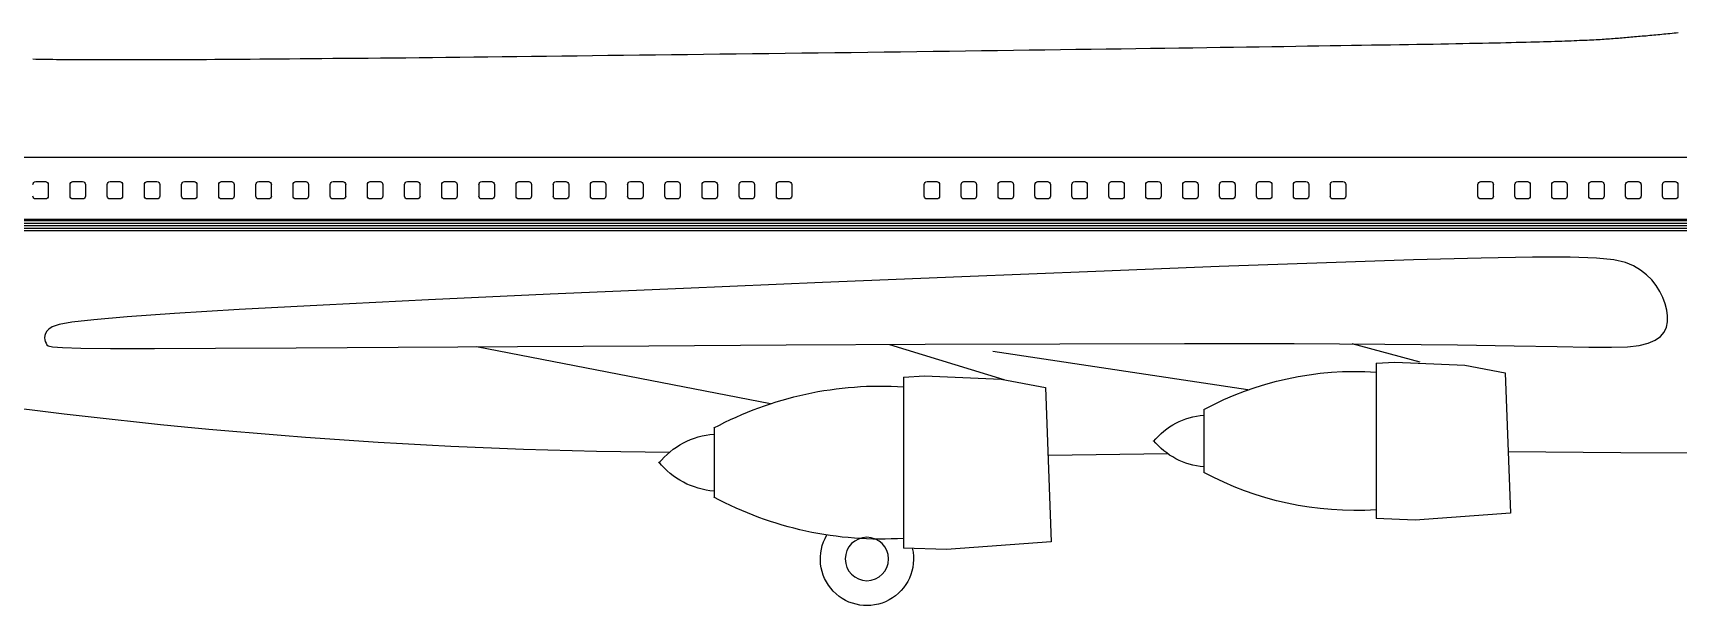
# Model space of a CAD drawing. Header units: millimetres. Extents: x 55820 to 273946, y 267258 to 385604.
# Drawn here: x 187539 to 204572, y 333392 to 339363 of the extents above; entities that cross this region are included whole.
import ezdxf

# ---------------------------------------------------------------- set-up
doc = ezdxf.new("R2010")
doc.units = ezdxf.units.MM

# ---------------------------------------------------------------- blocks, each defined once
blk = doc.blocks.new('A$C46A56F21')
for p, q in [((10269, 5308), (10289, 5306)), ((10289, 5306), (10308, 5304)), ((10308, 5304), (10327, 5302)), ((10327, 5302), (10346, 5300)), ((10346, 5300), (10364, 5298)), ((10364, 5298), (10383, 5296)), ((10383, 5296), (10402, 5295)), ((10402, 5295), (10421, 5293)), ((10421, 5293), (10439, 5291)), ((10439, 5291), (10458, 5289)), ((10458, 5289), (10476, 5288)), ((10476, 5288), (10495, 5286)), ((10495, 5286), (10513, 5284)), ((10513, 5284), (10531, 5283)), ((10531, 5283), (10549, 5281)), ((10549, 5281), (10567, 5279)), ((10567, 5279), (10585, 5278)), ((10585, 5278), (10602, 5276)), ((10602, 5276), (10620, 5275)), ((10620, 5275), (10637, 5273)), ((10637, 5273), (10655, 5271)), ((10655, 5271), (10672, 5270)), ((10672, 5270), (10689, 5268)), ((10689, 5268), (10706, 5267)), ((10706, 5267), (10722, 5266)), ((10722, 5266), (10739, 5264)), ((10739, 5264), (10756, 5263)), ((10756, 5263), (10772, 5261)), ((10772, 5261), (10788, 5260)), ((10788, 5260), (10805, 5259)), ((10805, 5259), (10821, 5257)), ((10821, 5257), (10837, 5256)), ((10837, 5256), (10853, 5255)), ((10853, 5255), (10870, 5254)), ((10870, 5254), (10886, 5252)), ((10886, 5252), (10903, 5251)), ((10903, 5251), (10920, 5250)), ((10920, 5250), (10937, 5249)), ((10937, 5249), (10954, 5248)), ((10954, 5248), (10972, 5246)), ((10972, 5246), (10990, 5245)), ((10990, 5245), (11009, 5244)), ((11009, 5244), (11028, 5243)), ((11028, 5243), (11048, 5242)), ((11048, 5242), (11068, 5241)), ((11068, 5241), (11089, 5240)), ((11089, 5240), (11111, 5239)), ((11111, 5239), (11133, 5238)), ((11133, 5238), (11156, 5237)), ((11156, 5237), (11180, 5236)), ((11180, 5236), (11205, 5235)), ((11205, 5235), (11231, 5233)), ((11231, 5233), (11258, 5232)), ((11258, 5232), (11286, 5231)), ((11286, 5231), (11315, 5230)), ((11315, 5230), (11345, 5229)), ((11345, 5229), (11376, 5228)), ((11376, 5228), (11408, 5227)), ((11408, 5227), (11442, 5226)), ((11442, 5226), (11477, 5225)), ((11477, 5225), (11513, 5224)), ((11513, 5224), (11551, 5223)), ((11551, 5223), (11591, 5222)), ((11591, 5222), (11631, 5221)), ((11631, 5221), (11674, 5220)), ((11674, 5220), (11718, 5219)), ((11718, 5219), (11764, 5218)), ((11764, 5218), (11811, 5217)), ((11811, 5217), (11860, 5216)), ((11860, 5216), (11911, 5214)), ((11911, 5214), (11964, 5213)), ((11964, 5213), (12019, 5212)), ((12019, 5212), (12075, 5211)), ((12075, 5211), (12134, 5210)), ((12134, 5210), (12195, 5209)), ((12195, 5209), (12257, 5207)), ((12257, 5207), (12322, 5206)), ((12322, 5206), (12389, 5205)), ((12389, 5205), (12459, 5204)), ((12459, 5204), (12531, 5202)), ((12531, 5202), (12605, 5201)), ((12605, 5201), (12681, 5200)), ((12681, 5200), (12760, 5199)), ((12760, 5199), (12841, 5197)), ((12841, 5197), (12925, 5196)), ((12925, 5196), (13011, 5194)), ((13011, 5194), (13100, 5193)), ((13100, 5193), (13192, 5191)), ((13192, 5191), (13286, 5190)), ((13286, 5190), (13383, 5188)), ((13383, 5188), (13483, 5187)), ((13483, 5187), (13585, 5185)), ((13585, 5185), (13690, 5184)), ((13690, 5184), (13798, 5182)), ((13798, 5182), (13908, 5180)), ((13908, 5180), (14021, 5179)), ((14021, 5179), (14136, 5177)), ((14136, 5177), (14254, 5175)), ((14254, 5175), (14374, 5174)), ((14374, 5174), (14497, 5172)), ((14497, 5172), (14621, 5170)), ((14621, 5170), (14748, 5168)), ((14748, 5168), (14877, 5166)), ((14877, 5166), (15008, 5164)), ((15008, 5164), (15140, 5163)), ((15140, 5163), (15275, 5161)), ((15275, 5161), (15411, 5159)), ((15411, 5159), (15549, 5157)), ((15549, 5157), (15688, 5155)), ((15688, 5155), (15829, 5153)), ((15829, 5153), (15971, 5151)), ((15971, 5151), (16114, 5149)), ((16114, 5149), (16259, 5147)), ((16259, 5147), (16404, 5145)), ((16404, 5145), (16551, 5143)), ((16551, 5143), (16699, 5141)), ((16699, 5141), (16847, 5139)), ((16847, 5139), (16996, 5137)), ((16996, 5137), (17146, 5135)), ((17146, 5135), (17296, 5133)), ((17296, 5133), (17447, 5131)), ((17447, 5131), (17599, 5129)), ((17599, 5129), (17750, 5127)), ((17750, 5127), (17902, 5125)), ((17902, 5125), (18054, 5123)), ((18054, 5123), (18206, 5122)), ((18206, 5122), (18358, 5120)), ((18358, 5120), (18510, 5118)), ((18510, 5118), (18661, 5116)), ((18661, 5116), (18813, 5114)), ((18813, 5114), (18963, 5112)), ((18963, 5112), (19114, 5110)), ((19114, 5110), (19264, 5108)), ((19264, 5108), (19413, 5106)), ((19413, 5106), (19562, 5105)), ((19562, 5105), (19709, 5103)), ((19709, 5103), (19856, 5101)), ((19856, 5101), (20002, 5099)), ((20002, 5099), (20147, 5098)), ((20147, 5098), (20290, 5096)), ((20290, 5096), (20432, 5094)), ((20432, 5094), (20573, 5092)), ((20573, 5092), (20713, 5091)), ((20713, 5091), (20851, 5089)), ((20851, 5089), (20987, 5088)), ((20987, 5088), (21122, 5086)), ((21122, 5086), (21255, 5085)), ((21255, 5085), (21386, 5083)), ((21386, 5083), (21515, 5082)), ((21515, 5082), (21642, 5080)), ((21642, 5080), (21767, 5079)), ((21767, 5079), (21890, 5078)), ((21890, 5078), (22011, 5076)), ((22011, 5076), (22129, 5075)), ((22129, 5075), (22245, 5074)), ((22245, 5074), (22359, 5073)), ((22359, 5073), (22470, 5072)), ((22470, 5072), (22579, 5071)), ((22579, 5071), (22685, 5070)), ((22685, 5070), (22789, 5069)), ((22789, 5069), (22890, 5068)), ((22890, 5068), (22989, 5067)), ((22989, 5067), (23086, 5066)), ((23086, 5066), (23180, 5065)), ((23180, 5065), (23272, 5065)), ((23272, 5065), (23361, 5064)), ((23361, 5064), (23449, 5063)), ((23449, 5063), (23534, 5063)), ((23534, 5063), (23617, 5062)), ((23617, 5062), (23697, 5061)), ((23697, 5061), (23776, 5061)), ((23776, 5061), (23853, 5060)), ((23853, 5060), (23927, 5060)), ((23927, 5060), (24000, 5060)), ((24000, 5060), (24070, 5059)), ((24070, 5059), (24139, 5059)), ((24139, 5059), (24205, 5059)), ((24205, 5059), (24270, 5058)), ((24270, 5058), (24333, 5058)), ((24333, 5058), (24394, 5058)), ((24394, 5058), (24454, 5058)), ((24454, 5058), (24512, 5058)), ((24512, 5058), (24568, 5058)), ((24568, 5058), (24622, 5058)), ((24622, 5058), (24675, 5058)), ((24675, 5058), (24727, 5058)), ((24727, 5058), (24776, 5058)), ((24776, 5058), (24825, 5058)), ((24825, 5058), (24872, 5058)), ((24872, 5058), (24917, 5058)), ((24917, 5058), (24961, 5058)), ((24961, 5058), (25004, 5058)), ((25004, 5058), (25045, 5059)), ((25045, 5059), (25086, 5059)), ((25086, 5059), (25125, 5059)), ((25125, 5059), (25163, 5060)), ((25163, 5060), (25199, 5060)), ((25199, 5060), (25235, 5060)), ((25235, 5060), (25269, 5061)), ((25269, 5061), (25303, 5061)), ((25303, 5061), (25335, 5062)), ((25335, 5062), (25367, 5062)), ((25367, 5062), (25398, 5063)), ((25398, 5063), (25427, 5063)), ((25427, 5063), (25456, 5064)), ((1105, 4159), (28831, 4159)), ((10272, 3910), (10272, 3802)), ((10389, 3936), (10298, 3936)), ((10414, 3802), (10414, 3910)), ((10613, 3910), (10613, 3802)), ((10729, 3936), (10639, 3936)), ((10755, 3802), (10755, 3910)), ((10954, 3910), (10954, 3802)), ((11070, 3936), (10979, 3936)), ((11096, 3802), (11096, 3910)), ((11294, 3910), (11294, 3802)), ((11411, 3936), (11320, 3936)), ((11436, 3802), (11436, 3910)), ((11635, 3910), (11635, 3802)), ((11751, 3936), (11661, 3936)), ((11777, 3802), (11777, 3910)), ((11976, 3910), (11976, 3802)), ((12092, 3936), (12001, 3936)), ((12118, 3802), (12118, 3910)), ((13338, 3910), (13338, 3802)), ((13455, 3936), (13364, 3936)), ((13480, 3802), (13480, 3910)), ((13679, 3910), (13679, 3802)), ((13795, 3936), (13705, 3936)), ((13821, 3802), (13821, 3910)), ((14020, 3910), (14020, 3802)), ((14136, 3936), (14045, 3936)), ((14162, 3802), (14162, 3910)), ((14360, 3910), (14360, 3802)), ((14477, 3936), (14386, 3936)), ((14502, 3802), (14502, 3910)), ((14701, 3910), (14701, 3802)), ((14817, 3936), (14727, 3936)), ((14843, 3802), (14843, 3910)), ((15042, 3910), (15042, 3802)), ((15158, 3936), (15068, 3936)), ((15184, 3802), (15184, 3910)), ((15382, 3910), (15382, 3802)), ((15499, 3936), (15408, 3936)), ((15525, 3802), (15525, 3910)), ((15723, 3910), (15723, 3802)), ((15839, 3936), (15749, 3936)), ((15865, 3802), (15865, 3910)), ((16064, 3910), (16064, 3802)), ((16180, 3936), (16090, 3936)), ((16206, 3802), (16206, 3910)), ((16405, 3910), (16405, 3802)), ((16521, 3936), (16430, 3936)), ((16547, 3802), (16547, 3910)), ((16745, 3910), (16745, 3802)), ((16862, 3936), (16771, 3936)), ((16887, 3802), (16887, 3910)), ((17086, 3910), (17086, 3802)), ((17202, 3936), (17112, 3936)), ((17228, 3802), (17228, 3910)), ((18451, 3910), (18451, 3802)), ((18567, 3936), (18477, 3936)), ((18593, 3802), (18593, 3910)), ((18794, 3910), (18794, 3802)), ((18910, 3936), (18820, 3936)), ((18936, 3802), (18936, 3910)), ((19137, 3910), (19137, 3802)), ((19253, 3936), (19163, 3936)), ((19279, 3802), (19279, 3910)), ((19480, 3910), (19480, 3802)), ((19596, 3936), (19506, 3936)), ((19622, 3802), (19622, 3910)), ((19823, 3910), (19823, 3802)), ((19940, 3936), (19849, 3936)), ((19965, 3802), (19965, 3910)), ((20166, 3910), (20166, 3802)), ((20283, 3936), (20192, 3936)), ((20308, 3802), (20308, 3910)), ((20509, 3910), (20509, 3802)), ((20626, 3936), (20535, 3936)), ((20651, 3802), (20651, 3910)), ((20852, 3910), (20852, 3802)), ((20969, 3936), (20878, 3936)), ((20994, 3802), (20994, 3910)), ((21195, 3910), (21195, 3802)), ((21312, 3936), (21221, 3936)), ((21337, 3802), (21337, 3910)), ((21538, 3910), (21538, 3802)), ((21655, 3936), (21564, 3936)), ((21680, 3802), (21680, 3910)), ((21882, 3910), (21882, 3802)), ((21998, 3936), (21907, 3936)), ((22024, 3802), (22024, 3910)), ((22225, 3910), (22225, 3802)), ((22341, 3936), (22250, 3936)), ((22367, 3802), (22367, 3910)), ((22568, 3910), (22568, 3802)), ((22684, 3936), (22593, 3936)), ((22710, 3802), (22710, 3910)), ((22911, 3910), (22911, 3802)), ((23027, 3936), (22936, 3936)), ((23053, 3802), (23053, 3910)), ((23254, 3910), (23254, 3802)), ((23370, 3936), (23279, 3936)), ((23396, 3802), (23396, 3910)), ((23597, 3910), (23597, 3802)), ((23713, 3936), (23622, 3936)), ((23739, 3802), (23739, 3910)), ((23940, 3910), (23940, 3802)), ((24056, 3936), (23966, 3936)), ((24082, 3802), (24082, 3910)), ((24283, 3910), (24283, 3802)), ((24399, 3936), (24309, 3936)), ((24425, 3802), (24425, 3910)), ((24626, 3910), (24626, 3802)), ((24742, 3936), (24652, 3936)), ((24768, 3802), (24768, 3910)), ((24969, 3910), (24969, 3802)), ((25085, 3936), (24995, 3936)), ((25111, 3802), (25111, 3910)), ((25312, 3910), (25312, 3802)), ((25428, 3936), (25338, 3936)), ((10298, 3776), (10389, 3776)), ((10639, 3776), (10729, 3776)), ((10979, 3776), (11070, 3776)), ((11320, 3776), (11411, 3776)), ((11661, 3776), (11751, 3776)), ((12001, 3776), (12092, 3776)), ((13364, 3776), (13455, 3776)), ((13705, 3776), (13795, 3776)), ((14045, 3776), (14136, 3776)), ((14386, 3776), (14477, 3776)), ((14727, 3776), (14817, 3776)), ((15068, 3776), (15158, 3776)), ((15408, 3776), (15499, 3776)), ((15749, 3776), (15839, 3776)), ((16090, 3776), (16180, 3776)), ((16430, 3776), (16521, 3776)), ((16771, 3776), (16862, 3776)), ((17112, 3776), (17202, 3776)), ((18477, 3776), (18567, 3776)), ((18820, 3776), (18910, 3776)), ((19163, 3776), (19253, 3776)), ((19506, 3776), (19596, 3776)), ((19849, 3776), (19940, 3776)), ((20192, 3776), (20283, 3776)), ((20535, 3776), (20626, 3776)), ((20878, 3776), (20969, 3776)), ((21221, 3776), (21312, 3776)), ((21564, 3776), (21655, 3776)), ((21907, 3776), (21998, 3776)), ((22250, 3776), (22341, 3776)), ((22593, 3776), (22684, 3776)), ((22936, 3776), (23027, 3776)), ((23279, 3776), (23370, 3776)), ((23622, 3776), (23713, 3776)), ((23966, 3776), (24056, 3776)), ((24309, 3776), (24399, 3776)), ((24652, 3776), (24742, 3776)), ((24995, 3776), (25085, 3776)), ((25338, 3776), (25428, 3776)), ((957, 3588), (33708, 3588)), ((960, 3573), (33453, 3573)), ((960, 3550), (33453, 3550)), ((960, 3527), (33453, 3527)), ((960, 3504), (33453, 3504)), ((8207, 3481), (15171, 3481)), ((15171, 3481), (33374, 3481)), ((10681, 3159), (10756, 3190)), ((10756, 3190), (10863, 3214)), ((10863, 3214), (11025, 3231)), ((11025, 3231), (11268, 3239)), ((11268, 3239), (11614, 3240)), ((11614, 3240), (12088, 3231)), ((12088, 3231), (12714, 3214)), ((12714, 3214), (13516, 3188)), ((10514, 3029), (10562, 3077)), ((10562, 3077), (10618, 3121)), ((10618, 3121), (10681, 3159)), ((13516, 3188), (14506, 3152)), ((14506, 3152), (15645, 3108)), ((15645, 3108), (16882, 3059)), ((16882, 3059), (18168, 3006)), ((10411, 2866), (10439, 2922)), ((10439, 2922), (10473, 2977)), ((10473, 2977), (10514, 3029)), ((18168, 3006), (19451, 2951)), ((19451, 2951), (20679, 2897)), ((20679, 2897), (21804, 2845)), ((10368, 2697), (10376, 2752)), ((10376, 2752), (10390, 2809)), ((10390, 2809), (10411, 2866)), ((21804, 2845), (22774, 2798)), ((22774, 2798), (23550, 2756)), ((23550, 2756), (24146, 2721)), ((10368, 2644), (10368, 2697)), ((10378, 2594), (10368, 2644)), ((10399, 2548), (10378, 2594)), ((24146, 2721), (24585, 2690)), ((24585, 2690), (24893, 2663)), ((24893, 2663), (25094, 2639)), ((25094, 2639), (25213, 2617)), ((25213, 2617), (25276, 2596)), ((25276, 2596), (25306, 2576)), ((10433, 2508), (10399, 2548)), ((10482, 2473), (10433, 2508)), ((10547, 2446), (10482, 2473)), ((10631, 2426), (10547, 2446)), ((12308, 2430), (11785, 2422)), ((12977, 2437), (12308, 2430)), ((12651, 2270), (13279, 2439)), ((13813, 2442), (12977, 2437)), ((14826, 2443), (13813, 2442)), ((15978, 2441), (14826, 2443)), ((17220, 2437), (15978, 2441)), ((17549, 2435), (16493, 2110)), ((18501, 2430), (17220, 2437)), ((19771, 2423), (18501, 2430)), ((25306, 2576), (25325, 2556)), ((25325, 2432), (25313, 2421)), ((25325, 2556), (25337, 2536)), ((25333, 2445), (25325, 2432)), ((25340, 2461), (25333, 2445)), ((25337, 2536), (25344, 2516)), ((25345, 2478), (25340, 2461)), ((25344, 2516), (25346, 2496)), ((25346, 2496), (25345, 2478)), ((10738, 2414), (10631, 2426)), ((10885, 2409), (10738, 2414)), ((11095, 2410), (10885, 2409)), ((11388, 2415), (11095, 2410)), ((11785, 2422), (11388, 2415)), ((14242, 2015), (16596, 2368)), ((18648, 1887), (21359, 2413)), ((20982, 2415), (19771, 2423)), ((22083, 2408), (20982, 2415)), ((23025, 2403), (22083, 2408)), ((23770, 2399), (23025, 2403)), ((24332, 2397), (23770, 2399)), ((24738, 2398), (24332, 2397)), ((25012, 2400), (24738, 2398)), ((25182, 2405), (25012, 2400)), ((25274, 2412), (25182, 2405)), ((25313, 2421), (25274, 2412)), ((11866, 2173), (11819, 879)), ((12240, 2244), (11866, 2173)), ((12884, 2272), (12240, 2244)), ((13058, 2261), (12884, 2272)), ((13058, 2261), (13057, 828)), ((17227, 2146), (16518, 2114)), ((17418, 2133), (17227, 2146)), ((17418, 2133), (17418, 557)), ((16108, 2037), (16056, 613)), ((16518, 2114), (16108, 2037)), ((14649, 1834), (14649, 1255)), ((19168, 1664), (19168, 1026)), ((10798, 1437), (10061, 1436)), ((11840, 1448), (10798, 1437)), ((14980, 1426), (16085, 1410)), ((11819, 879), (12698, 815)), ((12698, 815), (13057, 828)), ((16056, 613), (17023, 542)), ((17023, 542), (17418, 557))]:
    blk.add_line(p, q)
blk.add_circle((17757, 456), 200)
for centre, radius, start, end in [((10298, 3910), 25.7, 90, 180), ((10298, 3802), 25.7, 180, 270), ((10389, 3910), 25.7, 0, 90), ((10389, 3802), 25.7, 270, 0), ((10639, 3910), 25.7, 90, 180), ((10639, 3802), 25.7, 180, 270), ((10729, 3910), 25.7, 0, 90), ((10729, 3802), 25.7, 270, 0), ((10979, 3910), 25.7, 90, 180), ((10979, 3802), 25.7, 180, 270), ((11070, 3910), 25.7, 0, 90), ((11070, 3802), 25.7, 270, 0), ((11320, 3910), 25.7, 90, 180), ((11320, 3802), 25.7, 180, 270), ((11411, 3910), 25.7, 0, 90), ((11411, 3802), 25.7, 270, 0), ((11661, 3910), 25.7, 90, 180), ((11661, 3802), 25.7, 180, 270), ((11751, 3910), 25.7, 0, 90), ((11751, 3802), 25.7, 270, 0), ((12001, 3910), 25.7, 90, 180), ((12001, 3802), 25.7, 180, 270), ((12092, 3910), 25.7, 0, 90), ((12092, 3802), 25.7, 270, 0), ((13364, 3910), 25.7, 90, 180), ((13364, 3802), 25.7, 180, 270), ((13455, 3910), 25.7, 0, 90), ((13455, 3802), 25.7, 270, 0), ((13705, 3910), 25.7, 90, 180), ((13705, 3802), 25.7, 180, 270), ((13795, 3910), 25.7, 0, 90), ((13795, 3802), 25.7, 270, 0), ((14045, 3910), 25.7, 90, 180), ((14045, 3802), 25.7, 180, 270), ((14136, 3910), 25.7, 0, 90), ((14136, 3802), 25.7, 270, 0), ((14386, 3910), 25.7, 90, 180), ((14386, 3802), 25.7, 180, 270), ((14477, 3910), 25.7, 0, 90), ((14477, 3802), 25.7, 270, 0), ((14727, 3910), 25.7, 90, 180), ((14727, 3802), 25.7, 180, 270), ((14817, 3910), 25.7, 0, 90), ((14817, 3802), 25.7, 270, 0), ((15068, 3910), 25.7, 90, 180), ((15068, 3802), 25.7, 180, 270), ((15158, 3910), 25.7, 0, 90), ((15158, 3802), 25.7, 270, 0), ((15408, 3910), 25.7, 90, 180), ((15408, 3802), 25.7, 180, 270), ((15499, 3910), 25.7, 0, 90), ((15499, 3802), 25.7, 270, 0), ((15749, 3910), 25.7, 90, 180), ((15749, 3802), 25.7, 180, 270), ((15839, 3910), 25.7, 0, 90), ((15839, 3802), 25.7, 270, 0), ((16090, 3910), 25.7, 90, 180), ((16090, 3802), 25.7, 180, 270), ((16180, 3910), 25.7, 0, 90), ((16180, 3802), 25.7, 270, 0), ((16430, 3910), 25.7, 90, 180), ((16430, 3802), 25.7, 180, 270), ((16521, 3910), 25.7, 0, 90), ((16521, 3802), 25.7, 270, 0), ((16771, 3910), 25.7, 90, 180), ((16771, 3802), 25.7, 180, 270), ((16862, 3910), 25.7, 0, 90), ((16862, 3802), 25.7, 270, 0), ((17112, 3910), 25.7, 90, 180), ((17112, 3802), 25.7, 180, 270), ((17202, 3910), 25.7, 0, 90), ((17202, 3802), 25.7, 270, 0), ((18477, 3910), 25.7, 90, 180), ((18477, 3802), 25.7, 180, 270), ((18567, 3910), 25.7, 0, 90), ((18567, 3802), 25.7, 270, 0), ((18820, 3910), 25.7, 90, 180), ((18820, 3802), 25.7, 180, 270), ((18910, 3910), 25.7, 0, 90), ((18910, 3802), 25.7, 270, 0), ((19163, 3910), 25.7, 90, 180), ((19163, 3802), 25.7, 180, 270), ((19253, 3910), 25.7, 0, 90), ((19253, 3802), 25.7, 270, 0), ((19506, 3910), 25.7, 90, 180), ((19506, 3802), 25.7, 180, 270), ((19596, 3910), 25.7, 0, 90), ((19596, 3802), 25.7, 270, 0), ((19849, 3910), 25.7, 90, 180), ((19849, 3802), 25.7, 180, 270), ((19940, 3910), 25.7, 0, 90), ((19940, 3802), 25.7, 270, 0), ((20192, 3910), 25.7, 90, 180), ((20192, 3802), 25.7, 180, 270), ((20283, 3910), 25.7, 0, 90), ((20283, 3802), 25.7, 270, 0), ((20535, 3910), 25.7, 90, 180), ((20535, 3802), 25.7, 180, 270), ((20626, 3910), 25.7, 0, 90), ((20626, 3802), 25.7, 270, 0), ((20878, 3910), 25.7, 90, 180), ((20878, 3802), 25.7, 180, 270), ((20969, 3910), 25.7, 0, 90), ((20969, 3802), 25.7, 270, 0), ((21221, 3910), 25.7, 90, 180), ((21221, 3802), 25.7, 180, 270), ((21312, 3910), 25.7, 0, 90), ((21312, 3802), 25.7, 270, 0), ((21564, 3910), 25.7, 90, 180), ((21564, 3802), 25.7, 180, 270), ((21655, 3910), 25.7, 0, 90), ((21655, 3802), 25.7, 270, 0), ((21907, 3910), 25.7, 90, 180), ((21907, 3802), 25.7, 180, 270), ((21998, 3910), 25.7, 0, 90), ((21998, 3802), 25.7, 270, 0), ((22250, 3910), 25.7, 90, 180), ((22250, 3802), 25.7, 180, 270), ((22341, 3910), 25.7, 0, 90), ((22341, 3802), 25.7, 270, 0), ((22593, 3910), 25.7, 90, 180), ((22593, 3802), 25.7, 180, 270), ((22684, 3910), 25.7, 0, 90), ((22684, 3802), 25.7, 270, 0), ((22936, 3910), 25.7, 90, 180), ((22936, 3802), 25.7, 180, 270), ((23027, 3910), 25.7, 0, 90), ((23027, 3802), 25.7, 270, 0), ((23279, 3910), 25.7, 90, 180), ((23279, 3802), 25.7, 180, 270), ((23370, 3910), 25.7, 0, 90), ((23370, 3802), 25.7, 270, 0), ((23622, 3910), 25.7, 90, 180), ((23622, 3802), 25.7, 180, 270), ((23713, 3910), 25.7, 0, 90), ((23713, 3802), 25.7, 270, 0), ((23966, 3910), 25.7, 90, 180), ((23966, 3802), 25.7, 180, 270), ((24056, 3910), 25.7, 0, 90), ((24056, 3802), 25.7, 270, 0), ((24309, 3910), 25.7, 90, 180), ((24309, 3802), 25.7, 180, 270), ((24399, 3910), 25.7, 0, 90), ((24399, 3802), 25.7, 270, 0), ((24652, 3910), 25.7, 90, 180), ((24652, 3802), 25.7, 180, 270), ((24742, 3910), 25.7, 0, 90), ((24742, 3802), 25.7, 270, 0), ((24995, 3910), 25.7, 90, 180), ((24995, 3802), 25.7, 180, 270), ((25085, 3910), 25.7, 0, 90), ((25085, 3802), 25.7, 270, 0), ((25338, 3910), 25.7, 90, 180), ((25338, 3802), 25.7, 180, 270), ((25428, 3910), 25.7, 0, 90), ((25428, 3802), 25.7, 270, 0), ((19215, 51530), 50092, 270.4174, 286.8121), ((13251, -767), 2953, 61.7496, 93.7513), ((17631, -1197), 3248, 61.7496, 93.7513), ((14598, 1126), 659, 38.7822, 85.567), ((14598, 1963), 659, 274.433, 321.2178), ((19112, 885), 725, 38.7822, 85.567), ((13251, 3856), 2953, 266.2487, 298.2504), ((19112, 1805), 725, 274.433, 321.2178), ((17631, 3887), 3248, 266.2487, 298.2504), ((17757, 456), 430, 166.7755, 31.0221)]:
    blk.add_arc(centre, radius, start, end)

msp = doc.modelspace()

# ---------------------------------------------------------------- block references
at = {"xscale": -1.12183901, "yscale": 1.12183901, "zscale": 1.12183901}
msp.add_blockref('A$C46A56F21', (216094, 333409), dxfattribs=at)

doc.saveas('drawing.dxf')
